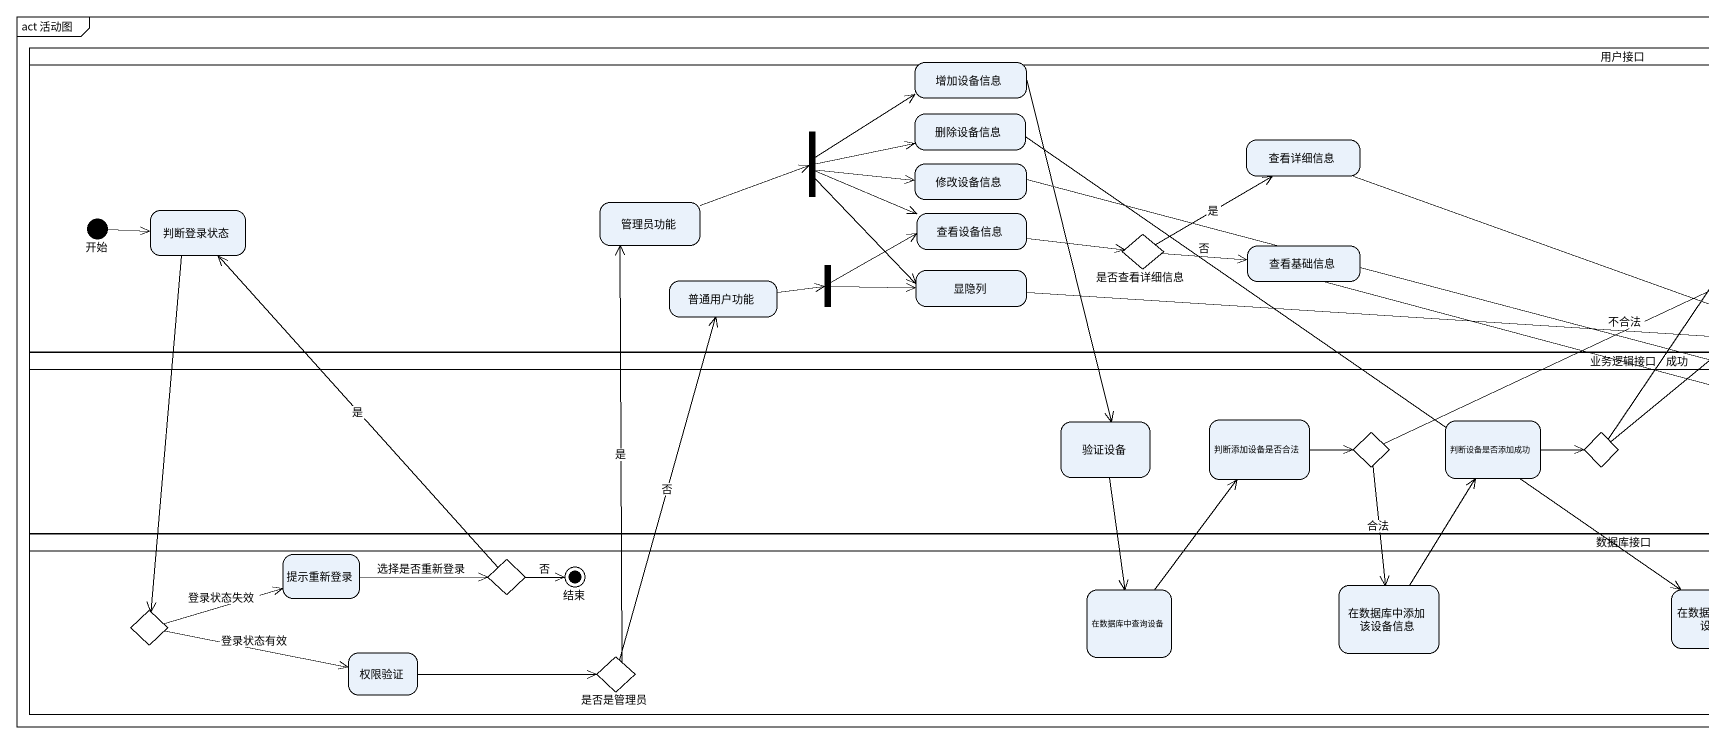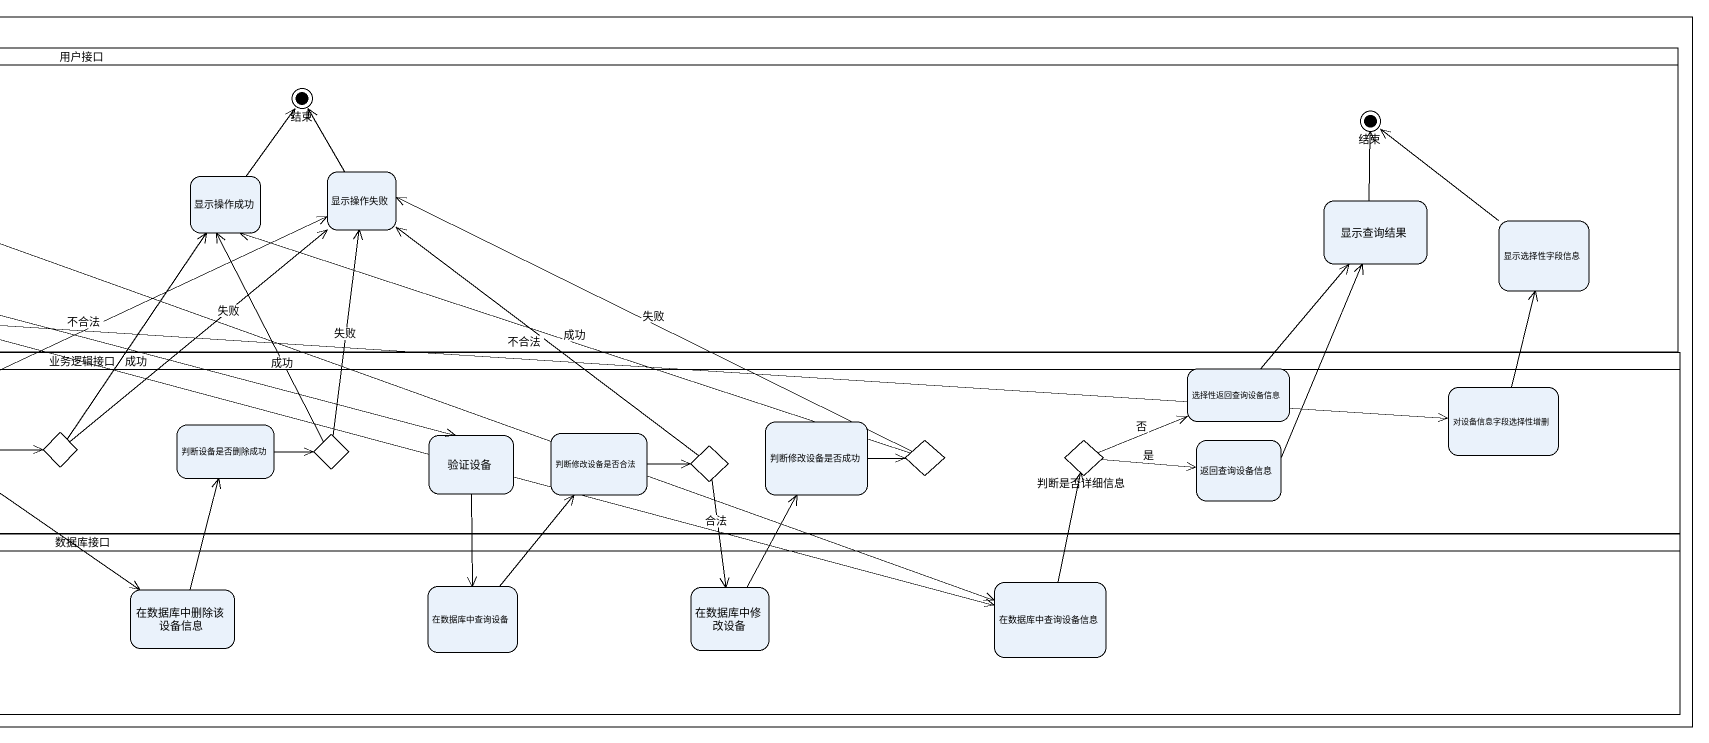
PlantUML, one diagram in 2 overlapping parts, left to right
@startuml
mainframe act 活动图
hide empty description
state 用户接口 <<partition>> {
  state 增加设备信息
  state 结束 <<end>>
  state "结束" as 结束_2 <<end>>
  state fork1 <<fork>>
  state 删除设备信息
  state 查看详细信息
  state 管理员功能
  state 修改设备信息
  state 显示操作成功
  state 显示操作失败
  state 显示查询结果
  state 开始 <<start>>
  state 判断登录状态
  state 查看设备信息
  state 是否查看详细信息 <<choice>>
  state 查看基础信息
  state 显示选择性字段信息
  state 普通用户功能
  state fork2 <<fork>>
  state 显隐列
}
state 业务逻辑接口 <<partition>> {
  state 选择性返回查询设备信息
  state 对设备信息字段选择性增删
  state 验证设备
  state 判断添加设备是否合法
  state choice1 <<choice>>
  state 判断设备是否添加成功
  state choice2 <<choice>>
  state 判断设备是否删除成功
  state choice3 <<choice>>
  state "验证设备" as 验证设备_2
  state 判断修改设备是否合法
  state 判断修改设备是否成功
  state choice4 <<choice>>
  state choice5 <<choice>>
  state 判断是否详细信息 <<choice>>
  state 返回查询设备信息
}
state 数据库接口 <<partition>> {
  state 提示重新登录
  state choice6 <<choice>>
  state "结束" as 结束_3 <<end>>
  state choice7 <<choice>>
  state 在数据库中查询设备
  state 在数据库中添加该设备信息
  state 在数据库中删除该设备信息
  state "在数据库中查询设备" as 在数据库中查询设备_2
  state 在数据库中修改设备
  state 在数据库中查询设备信息
  state 权限验证
  state 是否是管理员 <<choice>>
}
增加设备信息 --> 验证设备
fork1 -right-> 增加设备信息
fork1 -right-> 删除设备信息
fork1 -right-> 修改设备信息
fork1 -right-> 查看设备信息
fork1 --> 显隐列
删除设备信息 --> 在数据库中删除该设备信息
查看详细信息 -right-> 在数据库中查询设备信息
管理员功能 -right-> fork1
修改设备信息 -right-> 验证设备_2
显示操作成功 -up-> 结束
显示操作失败 -up-> 结束
显示查询结果 -up-> 结束_2
开始 -right-> 判断登录状态
判断登录状态 --> choice7
查看设备信息 -right-> 是否查看详细信息
是否查看详细信息 -right-> 查看详细信息 : 是
是否查看详细信息 -right-> 查看基础信息 : 否
查看基础信息 -right-> 在数据库中查询设备信息
显示选择性字段信息 -up-> 结束_2
普通用户功能 -right-> fork2
fork2 -right-> 查看设备信息
fork2 -right-> 显隐列
显隐列 -right-> 对设备信息字段选择性增删
选择性返回查询设备信息 -up-> 显示查询结果
对设备信息字段选择性增删 -up-> 显示选择性字段信息
验证设备 --> 在数据库中查询设备
判断添加设备是否合法 -right-> choice1
choice1 -right-> 显示操作失败 : 不合法
choice1 --> 在数据库中添加该设备信息 : 合法
判断设备是否添加成功 -right-> choice2
choice2 -up-> 显示操作成功 : 成功
choice2 -up-> 显示操作失败 : 失败
判断设备是否删除成功 -right-> choice3
choice3 -up-> 显示操作成功 : 成功
choice3 -up-> 显示操作失败 : 失败
验证设备_2 --> 在数据库中查询设备_2
判断修改设备是否合法 -right-> choice4
判断修改设备是否成功 -right-> choice5
choice4 -up-> 显示操作失败 : 不合法
choice4 --> 在数据库中修改设备 : 合法
choice5 -left-> 显示操作成功 : 成功
choice5 -left-> 显示操作失败 : 失败
判断是否详细信息 -right-> 选择性返回查询设备信息 : 否
判断是否详细信息 -right-> 返回查询设备信息 : 是
返回查询设备信息 -up-> 显示查询结果
提示重新登录 -right-> choice6 : 选择是否重新登录
choice6 -up-> 判断登录状态 : 是
choice6 -right-> 结束_3 : 否
choice7 -right-> 提示重新登录 : 登录状态失效
choice7 -right-> 权限验证 : 登录状态有效
在数据库中查询设备 -up-> 判断添加设备是否合法
在数据库中添加该设备信息 -up-> 判断设备是否添加成功
在数据库中删除该设备信息 -up-> 判断设备是否删除成功
在数据库中查询设备_2 -up-> 判断修改设备是否合法
在数据库中修改设备 -up-> 判断修改设备是否成功
在数据库中查询设备信息 -up-> 判断是否详细信息
权限验证 -right-> 是否是管理员
是否是管理员 -up-> 管理员功能 : 是
是否是管理员 -up-> 普通用户功能 : 否
@enduml
